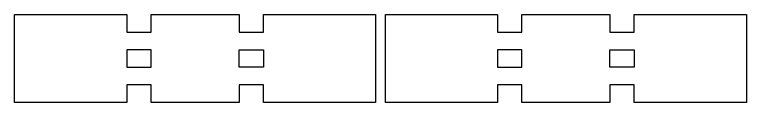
# Model space of a CAD drawing. Extents: x -514 to -164, y 539 to 803.
# Drawn here: x -513.6 to -438.6, y 706.1 to 715.1 of the extents above; entities that cross this region are included whole.
import ezdxf

# ---------------------------------------------------------------- set-up
doc = ezdxf.new("R2010")
doc.units = 0

msp = doc.modelspace()

# ---------------------------------------------------------------- linework, layer by layer
at = {"layer": 'Layer 1'}
for p, q in [((-513.627, 706.07), (-513.627, 715.07)), ((-513.627, 715.07), (-502.127, 715.07)), ((-502.127, 715.07), (-502.127, 713.27)), ((-499.627, 713.27), (-499.627, 715.07)), ((-499.627, 715.07), (-490.627, 715.07)), ((-490.627, 715.07), (-490.627, 713.27)), ((-488.127, 713.27), (-488.127, 715.07)), ((-488.127, 715.07), (-476.627, 715.07)), ((-476.627, 715.07), (-476.627, 706.07)), ((-475.627, 706.07), (-475.627, 715.07)), ((-475.627, 715.07), (-464.127, 715.07)), ((-464.127, 715.07), (-464.127, 713.27)), ((-461.627, 713.27), (-461.627, 715.07)), ((-461.627, 715.07), (-452.627, 715.07)), ((-452.627, 715.07), (-452.627, 713.27)), ((-450.127, 713.27), (-450.127, 715.07)), ((-450.127, 715.07), (-438.627, 715.07)), ((-438.627, 715.07), (-438.627, 706.07)), ((-502.127, 713.27), (-499.627, 713.27)), ((-490.627, 713.27), (-488.127, 713.27)), ((-464.127, 713.27), (-461.627, 713.27)), ((-452.627, 713.27), (-450.127, 713.27)), ((-499.627, 711.47), (-502.127, 711.47)), ((-502.127, 711.47), (-502.127, 709.67)), ((-499.627, 709.67), (-499.627, 711.47)), ((-490.627, 709.67), (-490.627, 711.47)), ((-490.627, 711.47), (-488.127, 711.47)), ((-488.127, 711.47), (-488.127, 709.67)), ((-461.627, 711.47), (-464.127, 711.47)), ((-464.127, 711.47), (-464.127, 709.67)), ((-461.627, 709.67), (-461.627, 711.47)), ((-452.627, 709.67), (-452.627, 711.47)), ((-452.627, 711.47), (-450.127, 711.47)), ((-450.127, 711.47), (-450.127, 709.67)), ((-502.127, 709.67), (-499.627, 709.67)), ((-488.127, 709.67), (-490.627, 709.67)), ((-464.127, 709.67), (-461.627, 709.67)), ((-450.127, 709.67), (-452.627, 709.67)), ((-499.627, 707.87), (-502.127, 707.87)), ((-502.127, 707.87), (-502.127, 706.07)), ((-499.627, 706.07), (-499.627, 707.87)), ((-488.127, 707.87), (-490.627, 707.87)), ((-490.627, 707.87), (-490.627, 706.07)), ((-488.127, 706.07), (-488.127, 707.87)), ((-461.627, 707.87), (-464.127, 707.87)), ((-464.127, 707.87), (-464.127, 706.07)), ((-461.627, 706.07), (-461.627, 707.87)), ((-450.127, 707.87), (-452.627, 707.87)), ((-452.627, 707.87), (-452.627, 706.07)), ((-450.127, 706.07), (-450.127, 707.87)), ((-502.127, 706.07), (-513.627, 706.07)), ((-490.627, 706.07), (-499.627, 706.07)), ((-476.627, 706.07), (-488.127, 706.07)), ((-464.127, 706.07), (-475.627, 706.07)), ((-452.627, 706.07), (-461.627, 706.07)), ((-438.627, 706.07), (-450.127, 706.07))]:
    msp.add_line(p, q, dxfattribs=at)

doc.saveas('drawing.dxf')
